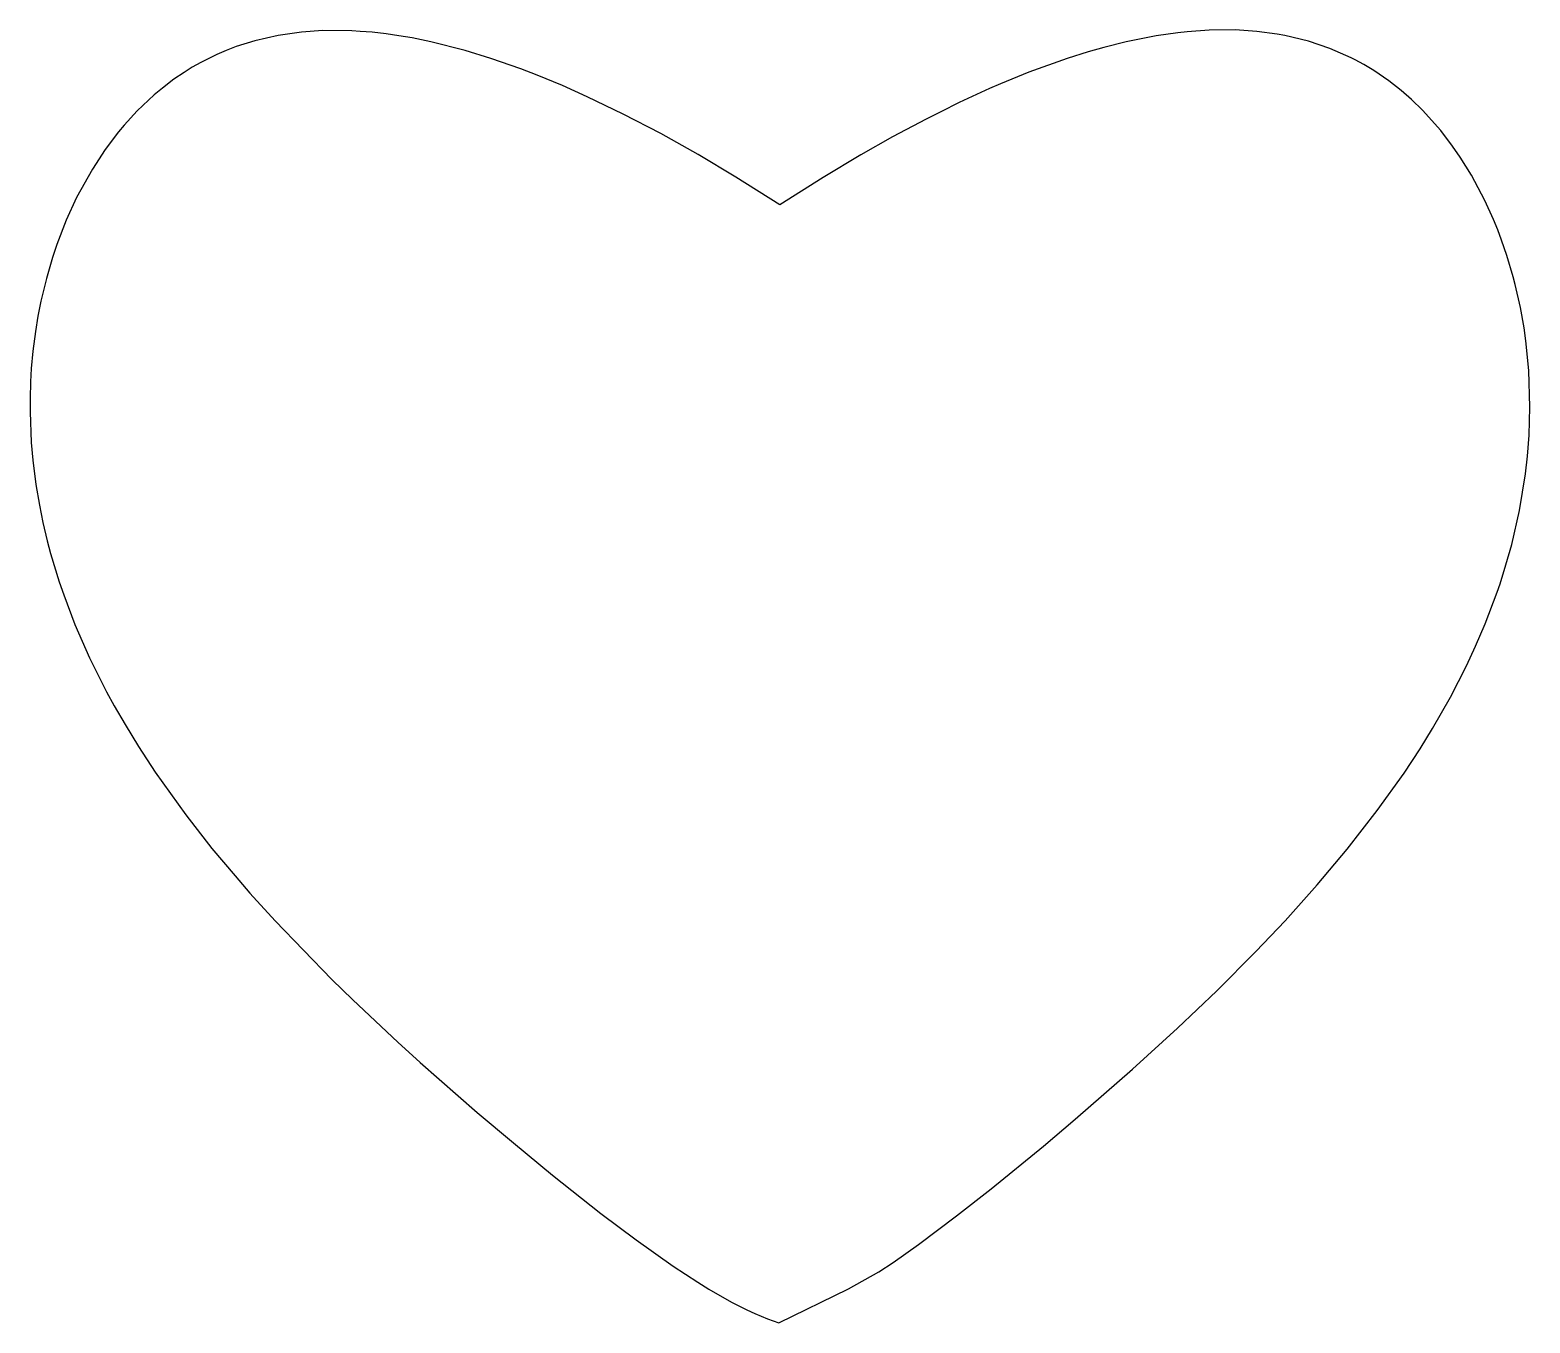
# Model space of a CAD drawing. Header units: millimetres. Extents: x 46.1 to 122, y 27.1 to 92.5.
import ezdxf

# ---------------------------------------------------------------- set-up
doc = ezdxf.new("R2010")
doc.units = ezdxf.units.MM

msp = doc.modelspace()

# ---------------------------------------------------------------- linework, layer by layer
msp.add_lwpolyline([(84.055, 83.633), (81.829, 85.037), (79.923, 86.174), (78.031, 87.235), (76.135, 88.226), (74.315, 89.103), (73.06, 89.664), (71.782, 90.19), (70.957, 90.508), (69.44, 91.041), (68.138, 91.441), (66.413, 91.879), (65.471, 92.071), (64.792, 92.186), (64.145, 92.279), (63.449, 92.358), (62.832, 92.407), (62.414, 92.434), (60.938, 92.442), (59.863, 92.369), (58.691, 92.202), (57.514, 91.935), (56.564, 91.634), (56.055, 91.44), (55.587, 91.237), (54.785, 90.835), (54.334, 90.588), (53.927, 90.333), (53.415, 89.988), (52.832, 89.536), (52.413, 89.198), (51.552, 88.383), (50.902, 87.665), (50.617, 87.33), (49.935, 86.425), (49.295, 85.443), (48.497, 83.998), (47.974, 82.857), (47.501, 81.634), (47.279, 80.968), (46.966, 79.913), (46.69, 78.758), (46.542, 78.009), (46.413, 77.227), (46.29, 76.24), (46.203, 75.353), (46.168, 74.687), (46.14, 73.844), (46.139, 73.173), (46.202, 71.609), (46.29, 70.715), (46.439, 69.49), (46.612, 68.45), (46.795, 67.572), (47.01, 66.644), (47.183, 65.992), (47.614, 64.566), (47.845, 63.902), (48.411, 62.404), (49.145, 60.732), (50.013, 59.001), (50.396, 58.299), (50.943, 57.353), (51.624, 56.238), (52.472, 54.936), (54.013, 52.785), (55.341, 51.087), (56.507, 49.693), (57.257, 48.83), (58.529, 47.421), (61.404, 44.462), (62.465, 43.424), (64.739, 41.294), (65.872, 40.257), (68.75, 37.737), (70.58, 36.192), (72.558, 34.568), (75.011, 32.63), (76.793, 31.288), (78.657, 29.964), (79.904, 29.144), (80.472, 28.792), (81.606, 28.143), (82.39, 27.745), (82.798, 27.556), (83.424, 27.294), (84.006, 27.084), (87.53, 28.819), (89.069, 29.665), (89.784, 30.149), (91.059, 31.057), (92.991, 32.506), (94.739, 33.877), (97.38, 36.03), (98.996, 37.391), (101.895, 39.922), (104.167, 41.995), (106.146, 43.884), (108.123, 45.865), (109.604, 47.428), (111.232, 49.242), (112.748, 51.045), (114.266, 52.995), (115.618, 54.892), (116.427, 56.128), (117.059, 57.147), (117.962, 58.728), (118.775, 60.315), (119.237, 61.311), (119.723, 62.44), (120.327, 64.045), (120.473, 64.466), (120.768, 65.424), (121.064, 66.458), (121.457, 68.168), (121.763, 70.034), (121.856, 70.923), (121.945, 71.977), (121.988, 73.408), (121.929, 75.261), (121.781, 76.762), (121.686, 77.408), (121.505, 78.442), (121.24, 79.605), (121.144, 79.984), (120.819, 81.07), (120.55, 81.852), (120.356, 82.363), (120.142, 82.895), (119.703, 83.859), (119.024, 85.137), (118.462, 86.04), (118.076, 86.603), (117.473, 87.394), (116.56, 88.419), (115.999, 88.961), (115.477, 89.416), (114.85, 89.912), (114.088, 90.431), (113.581, 90.734), (113.153, 90.967), (112.946, 91.075), (111.873, 91.548), (110.795, 91.911), (109.585, 92.203), (109.201, 92.271), (108.181, 92.406), (107.084, 92.476), (105.769, 92.467), (104.658, 92.386), (104.186, 92.337), (103.08, 92.177), (101.562, 91.875), (100.437, 91.59), (99.639, 91.367), (98.584, 91.036), (96.639, 90.335), (95.217, 89.754), (94.661, 89.511), (93.124, 88.805), (92.19, 88.345), (91.449, 87.973), (89.757, 87.07), (88.158, 86.165), (86.241, 85.017), (84.055, 83.633)], close=True)

doc.saveas('drawing.dxf')
